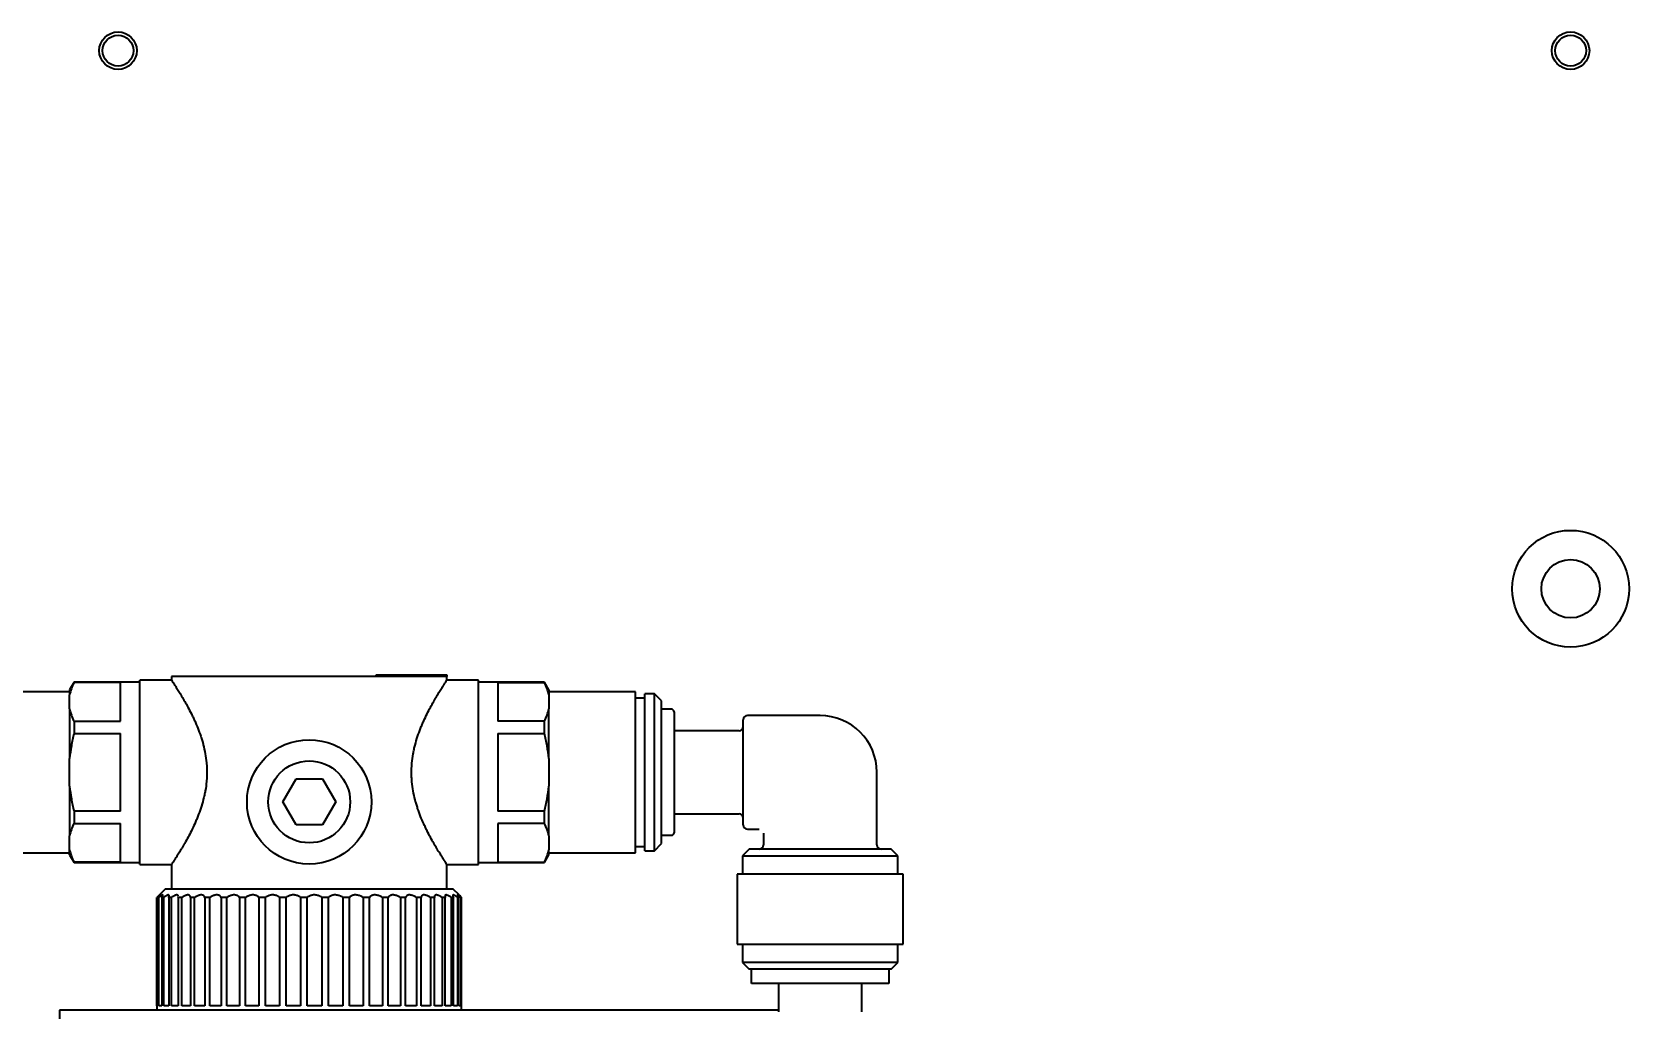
# Model space of a CAD drawing. Extents: x 5809 to 10669, y -850 to 3566.
# Drawn here: x 8538.8 to 8730.1, y 2450.8 to 2568.1 of the extents above; entities that cross this region are included whole.
import ezdxf

# ---------------------------------------------------------------- set-up
doc = ezdxf.new("R2010")
doc.units = 0
doc.header["$LTSCALE"] = 5
doc.layers.add('1', color=7, linetype='CONTINUOUS', true_color=0xffffff)

msp = doc.modelspace()

# ---------------------------------------------------------------- linework, layer by layer
at = {"layer": '1', "color": 7, "linetype": 'Continuous', "lineweight": 35}
for p, q in [((8579.98, 2491.03), (8583.44, 2491.03)), ((8579.98, 2490.83), (8579.98, 2491.03)), ((8583.44, 2491.03), (8588.44, 2491.03)), ((8583.44, 2490.83), (8583.44, 2491.03)), ((8588.44, 2491.03), (8588.44, 2490.83)), ((8543.8, 2490.13), (8543.27, 2489.22)), ((8543.27, 2489.22), (8543.27, 2488.6)), ((8543.8, 2490.13), (8543.8, 2490.09)), ((8551.67, 2490.13), (8543.8, 2490.13)), ((8549.37, 2490.09), (8543.8, 2490.09)), ((8549.37, 2485.45), (8549.37, 2490.09)), ((8551.67, 2468.28), (8551.67, 2490.38)), ((8555.47, 2490.38), (8551.67, 2490.38)), ((8588.44, 2490.83), (8555.47, 2490.83)), ((8555.47, 2490.83), (8555.47, 2490.38)), ((8588.44, 2490.83), (8588.47, 2490.83)), ((8588.47, 2490.38), (8588.47, 2490.83)), ((8592.27, 2490.38), (8588.47, 2490.38)), ((8592.27, 2479.33), (8592.27, 2490.38)), ((8600.15, 2490.13), (8592.27, 2490.13)), ((8594.57, 2490.09), (8600.15, 2490.09)), ((8594.57, 2490.09), (8594.57, 2485.45)), ((8600.15, 2490.09), (8600.15, 2490.13)), ((8600.67, 2489.22), (8600.15, 2490.13)), ((8600.67, 2489.22), (8600.67, 2488.6)), ((8543.27, 2488.98), (8532.87, 2488.98)), ((8543.27, 2486.94), (8543.27, 2488.6)), ((8611.07, 2488.98), (8600.67, 2488.98)), ((8600.67, 2488.6), (8600.67, 2486.94)), ((8611.07, 2469.68), (8611.07, 2488.98)), ((8612.17, 2488.23), (8611.07, 2488.23)), ((8612.17, 2469.93), (8612.17, 2488.73)), ((8613.32, 2488.73), (8612.17, 2488.73)), ((8613.32, 2469.93), (8613.32, 2488.73)), ((8614.17, 2487.88), (8613.32, 2488.73)), ((8614.17, 2470.78), (8614.17, 2487.88)), ((8543.27, 2486.94), (8543.27, 2480.99)), ((8543.8, 2485.45), (8549.37, 2485.45)), ((8543.8, 2485.45), (8543.8, 2483.97)), ((8600.15, 2485.45), (8594.57, 2485.45)), ((8600.15, 2483.97), (8600.15, 2485.45)), ((8600.67, 2480.99), (8600.67, 2486.94)), ((8615.37, 2486.88), (8614.17, 2486.88)), ((8615.67, 2486.58), (8615.67, 2472.08)), ((8623.97, 2473.03), (8623.97, 2485.63)), ((8633.17, 2486.13), (8624.47, 2486.13)), ((8543.8, 2483.97), (8549.37, 2483.97)), ((8549.37, 2474.68), (8549.37, 2483.97)), ((8594.57, 2483.97), (8594.57, 2474.68)), ((8594.57, 2483.97), (8600.15, 2483.97)), ((8623.47, 2484.3), (8615.67, 2484.3)), ((8543.27, 2477.66), (8543.27, 2480.99)), ((8600.67, 2480.99), (8600.67, 2477.66)), ((8543.27, 2477.66), (8543.27, 2471.72)), ((8568.8, 2475.78), (8570.39, 2478.53)), ((8570.39, 2478.53), (8573.56, 2478.53)), ((8573.56, 2478.53), (8575.15, 2475.78)), ((8592.27, 2468.28), (8592.27, 2479.33)), ((8600.67, 2471.72), (8600.67, 2477.66)), ((8639.97, 2470.63), (8639.97, 2479.33)), ((8570.39, 2473.03), (8568.8, 2475.78)), ((8575.15, 2475.78), (8573.56, 2473.03)), ((8549.37, 2474.68), (8543.8, 2474.68)), ((8543.8, 2474.68), (8543.8, 2473.21)), ((8600.15, 2474.68), (8594.57, 2474.68)), ((8600.15, 2473.21), (8600.15, 2474.68)), ((8615.67, 2474.35), (8623.47, 2474.35)), ((8543.8, 2473.21), (8549.37, 2473.21)), ((8549.37, 2468.56), (8549.37, 2473.21)), ((8573.56, 2473.03), (8570.39, 2473.03)), ((8594.57, 2473.21), (8594.57, 2468.56)), ((8600.15, 2473.21), (8594.57, 2473.21)), ((8624.47, 2472.53), (8625.87, 2472.53)), ((8626.37, 2472.03), (8626.37, 2470.63)), ((8543.27, 2470.05), (8543.27, 2471.72)), ((8543.27, 2469.44), (8543.27, 2470.05)), ((8600.67, 2471.72), (8600.67, 2470.05)), ((8600.67, 2469.44), (8600.67, 2470.05)), ((8611.07, 2470.43), (8612.17, 2470.43)), ((8612.17, 2469.93), (8613.32, 2469.93)), ((8613.32, 2469.93), (8614.17, 2470.78)), ((8614.17, 2471.78), (8615.37, 2471.78)), ((8624.67, 2470.13), (8623.87, 2469.33)), ((8641.67, 2470.13), (8624.67, 2470.13)), ((8642.47, 2469.33), (8641.67, 2470.13)), ((8532.87, 2469.68), (8543.27, 2469.68)), ((8543.27, 2469.44), (8543.8, 2468.53)), ((8549.37, 2468.56), (8543.8, 2468.56)), ((8543.8, 2468.53), (8543.8, 2468.56)), ((8543.8, 2468.53), (8551.67, 2468.53)), ((8551.67, 2468.28), (8555.47, 2468.28)), ((8555.47, 2468.28), (8555.47, 2465.33)), ((8588.47, 2468.28), (8592.27, 2468.28)), ((8588.47, 2465.33), (8588.47, 2468.28)), ((8592.27, 2468.53), (8600.15, 2468.53)), ((8594.57, 2468.56), (8600.15, 2468.56)), ((8600.15, 2468.53), (8600.67, 2469.44)), ((8600.15, 2468.56), (8600.15, 2468.53)), ((8600.67, 2469.68), (8611.07, 2469.68)), ((8623.87, 2469.33), (8642.47, 2469.33)), ((8623.87, 2469.33), (8623.87, 2467.13)), ((8642.47, 2467.13), (8642.47, 2469.33)), ((8643.12, 2467.13), (8623.22, 2467.13)), ((8623.22, 2467.13), (8623.22, 2458.73)), ((8643.12, 2458.73), (8643.12, 2467.13)), ((8554.72, 2465.33), (8553.72, 2464.33)), ((8553.72, 2464.33), (8553.73, 2464.33)), ((8553.72, 2464.33), (8553.72, 2450.83)), ((8553.73, 2451.33), (8553.73, 2464.33)), ((8553.96, 2464.33), (8553.85, 2464.33)), ((8553.85, 2464.33), (8553.85, 2451.33)), ((8553.96, 2451.33), (8553.96, 2464.33)), ((8554.54, 2464.33), (8554.32, 2464.33)), ((8554.32, 2464.33), (8554.32, 2451.33)), ((8554.54, 2451.33), (8554.54, 2464.33)), ((8589.22, 2465.33), (8554.72, 2465.33)), ((8555.47, 2464.33), (8555.14, 2464.33)), ((8555.14, 2464.33), (8555.14, 2451.33)), ((8555.47, 2451.33), (8555.47, 2464.33)), ((8556.29, 2464.33), (8556.3, 2464.43)), ((8556.71, 2464.33), (8556.29, 2464.33)), ((8556.29, 2464.33), (8556.29, 2451.33)), ((8556.71, 2451.33), (8556.71, 2464.33)), ((8558.25, 2464.33), (8557.74, 2464.33)), ((8557.74, 2464.33), (8557.74, 2451.33)), ((8558.25, 2451.33), (8558.25, 2464.33)), ((8560.06, 2464.33), (8559.47, 2464.33)), ((8559.47, 2464.33), (8559.47, 2451.33)), ((8560.06, 2451.33), (8560.06, 2464.33)), ((8562.1, 2464.33), (8561.44, 2464.33)), ((8561.44, 2464.33), (8561.44, 2451.33)), ((8562.1, 2451.33), (8562.1, 2464.33)), ((8564.34, 2464.33), (8563.61, 2464.33)), ((8563.61, 2464.33), (8563.61, 2451.33)), ((8564.34, 2451.33), (8564.34, 2464.33)), ((8566.72, 2464.33), (8565.95, 2464.33)), ((8565.95, 2464.33), (8565.95, 2451.33)), ((8566.72, 2451.33), (8566.72, 2464.33)), ((8569.2, 2464.33), (8568.41, 2464.33)), ((8568.41, 2464.33), (8568.41, 2451.33)), ((8569.2, 2451.33), (8569.2, 2464.33)), ((8570.93, 2464.33), (8570.93, 2451.33)), ((8571.74, 2464.33), (8570.93, 2464.33)), ((8571.74, 2451.33), (8571.74, 2464.33)), ((8573.48, 2464.33), (8573.48, 2451.33)), ((8574.28, 2464.33), (8573.48, 2464.33)), ((8574.28, 2451.33), (8574.28, 2464.33)), ((8576.78, 2464.33), (8576, 2464.33)), ((8576, 2464.33), (8576, 2451.33)), ((8576.78, 2451.33), (8576.78, 2464.33)), ((8579.18, 2464.33), (8578.43, 2464.33)), ((8578.43, 2464.33), (8578.43, 2451.33)), ((8579.18, 2451.33), (8579.18, 2464.33)), ((8581.44, 2464.33), (8580.75, 2464.33)), ((8580.75, 2464.33), (8580.75, 2451.33)), ((8581.44, 2451.33), (8581.44, 2464.33)), ((8583.52, 2464.33), (8582.89, 2464.33)), ((8582.89, 2464.33), (8582.89, 2451.33)), ((8583.52, 2451.33), (8583.52, 2464.33)), ((8585.38, 2464.33), (8584.82, 2464.33)), ((8584.82, 2464.33), (8584.82, 2451.33)), ((8585.38, 2451.33), (8585.38, 2464.33)), ((8586.97, 2464.33), (8586.5, 2464.33)), ((8586.5, 2464.33), (8586.5, 2451.33)), ((8586.97, 2451.33), (8586.97, 2464.33)), ((8588.27, 2464.33), (8587.89, 2464.33)), ((8587.89, 2464.33), (8587.89, 2451.33)), ((8588.27, 2451.33), (8588.27, 2464.33)), ((8589.26, 2464.33), (8588.98, 2464.33)), ((8588.98, 2464.33), (8588.98, 2451.33)), ((8589.92, 2464.63), (8589.22, 2465.33)), ((8589.26, 2451.33), (8589.26, 2464.33)), ((8589.9, 2464.33), (8589.74, 2464.33)), ((8589.74, 2464.33), (8589.74, 2451.33)), ((8589.9, 2451.33), (8589.9, 2464.33)), ((8590.2, 2464.33), (8590.15, 2464.33)), ((8590.15, 2464.33), (8590.15, 2451.33)), ((8590.2, 2451.33), (8590.2, 2464.33)), ((8623.22, 2458.73), (8643.12, 2458.73)), ((8623.87, 2458.73), (8623.87, 2456.53)), ((8642.47, 2456.53), (8642.47, 2458.73)), ((8633.17, 2456.53), (8623.87, 2456.53)), ((8623.87, 2456.53), (8624.67, 2455.73)), ((8642.47, 2456.53), (8633.17, 2456.53)), ((8641.67, 2455.73), (8642.47, 2456.53)), ((8641.67, 2455.73), (8624.67, 2455.73)), ((8624.95, 2454.03), (8624.95, 2455.73)), ((8641.4, 2455.73), (8641.4, 2454.03)), ((8628.17, 2454.03), (8628.17, 2450.6)), ((8638.17, 2450.6), (8638.17, 2454.03)), ((8628.17, 2450.83), (8542.07, 2450.83)), ((8542.07, 2450.83), (8542.07, 2433.33)), ((8553.85, 2451.33), (8553.73, 2451.33)), ((8554.32, 2451.33), (8553.96, 2451.33)), ((8555.14, 2451.33), (8554.54, 2451.33)), ((8556.29, 2451.33), (8555.47, 2451.33)), ((8557.74, 2451.33), (8556.71, 2451.33)), ((8559.47, 2451.33), (8558.25, 2451.33)), ((8561.44, 2451.33), (8560.06, 2451.33)), ((8563.61, 2451.33), (8562.1, 2451.33)), ((8565.95, 2451.33), (8564.34, 2451.33)), ((8568.41, 2451.33), (8566.72, 2451.33)), ((8570.93, 2451.33), (8569.2, 2451.33)), ((8573.48, 2451.33), (8571.74, 2451.33)), ((8576, 2451.33), (8574.28, 2451.33)), ((8578.43, 2451.33), (8576.78, 2451.33)), ((8580.75, 2451.33), (8579.18, 2451.33)), ((8582.89, 2451.33), (8581.44, 2451.33)), ((8584.82, 2451.33), (8583.52, 2451.33)), ((8586.5, 2451.33), (8585.38, 2451.33)), ((8587.89, 2451.33), (8586.97, 2451.33)), ((8588.98, 2451.33), (8588.27, 2451.33)), ((8589.74, 2451.33), (8589.26, 2451.33)), ((8590.15, 2451.33), (8589.9, 2451.33)), ((8590.22, 2451.33), (8590.2, 2451.33)), ((8590.22, 2450.83), (8590.22, 2451.33))]:
    msp.add_line(p, q, dxfattribs=at)
for centre, radius in [((8549.07, 2565.83), 2.25), ((8549.07, 2565.83), 1.85), ((8723.07, 2565.83), 2.25), ((8723.07, 2565.83), 1.85), ((8723.07, 2501.33), 7), ((8723.07, 2501.33), 3.5), ((8571.97, 2475.78), 7.45), ((8571.97, 2475.78), 4.91)]:
    msp.add_circle(centre, radius, dxfattribs=at)
for centre, radius, start, end in [((8615.37, 2486.58), 0.3, 0, 90), ((8624.47, 2485.63), 0.5, 90, 180), ((8633.17, 2479.33), 6.8, 0, 90), ((8623.47, 2484.8), 0.5, 270, 0), ((8623.47, 2473.85), 0.5, 0, 90), ((8615.37, 2472.08), 0.3, 270, 0), ((8624.47, 2473.03), 0.5, 180, 270), ((8625.87, 2470.63), 0.5, 270, 0), ((8640.47, 2470.63), 0.5, 180, 270)]:
    msp.add_arc(centre, radius, start, end, dxfattribs=at)
for points, knots in [([(8543.8, 2490.09), (8543.68, 2489.85), (8543.57, 2489.6), (8543.39, 2489.1), (8543.32, 2488.85), (8543.27, 2488.6)], [0, 0, 0, 0, 0.5, 0.5, 1, 1, 1, 1]), ([(8555.47, 2490.38), (8555.47, 2490.38), (8555.49, 2490.36), (8555.54, 2490.28), (8555.57, 2490.23), (8555.65, 2490.11), (8555.67, 2490.07), (8555.72, 2490), (8555.74, 2489.97), (8555.77, 2489.93), (8555.79, 2489.9), (8555.8, 2489.89), (8555.88, 2489.76), (8555.96, 2489.64), (8556.14, 2489.35), (8556.24, 2489.2), (8556.4, 2488.94), (8556.45, 2488.85), (8556.54, 2488.71), (8556.58, 2488.64), (8556.63, 2488.56), (8556.66, 2488.52), (8556.67, 2488.49), (8556.81, 2488.26), (8556.93, 2488.05), (8557.19, 2487.6), (8557.32, 2487.37), (8557.58, 2486.87), (8557.72, 2486.61), (8557.89, 2486.27), (8557.92, 2486.2), (8557.99, 2486.07), (8558.09, 2485.86), (8558.19, 2485.64), (8558.38, 2485.21), (8558.51, 2484.91), (8558.75, 2484.29), (8558.87, 2483.97), (8559.04, 2483.48), (8559.09, 2483.31), (8559.16, 2483.06), (8559.19, 2482.97), (8559.22, 2482.84), (8559.24, 2482.8), (8559.26, 2482.71), (8559.27, 2482.67), (8559.37, 2482.28), (8559.45, 2481.92), (8559.58, 2481.2), (8559.63, 2480.84), (8559.68, 2480.37), (8559.68, 2480.28), (8559.7, 2480.09), (8559.7, 2480), (8559.71, 2479.71), (8559.72, 2479.53), (8559.72, 2479.15), (8559.72, 2478.96), (8559.7, 2478.58), (8559.69, 2478.4), (8559.64, 2477.84), (8559.59, 2477.48), (8559.49, 2476.94), (8559.45, 2476.76), (8559.4, 2476.49), (8559.38, 2476.41), (8559.33, 2476.23), (8559.31, 2476.14), (8559.2, 2475.7), (8559.1, 2475.36), (8558.88, 2474.71), (8558.76, 2474.39), (8558.58, 2473.92), (8558.52, 2473.76), (8558.42, 2473.54), (8558.39, 2473.46), (8558.32, 2473.31), (8558.29, 2473.24), (8558.13, 2472.87), (8557.99, 2472.59), (8557.73, 2472.05), (8557.59, 2471.79), (8557.33, 2471.3), (8557.19, 2471.06), (8557.05, 2470.81), (8557.03, 2470.78), (8557, 2470.72), (8556.95, 2470.64), (8556.84, 2470.45), (8556.75, 2470.29), (8556.57, 2470), (8556.46, 2469.81), (8556.25, 2469.47), (8556.15, 2469.31), (8556.01, 2469.1), (8555.97, 2469.03), (8555.91, 2468.94), (8555.89, 2468.9), (8555.86, 2468.86), (8555.85, 2468.84), (8555.83, 2468.82), (8555.75, 2468.69), (8555.68, 2468.58), (8555.58, 2468.43), (8555.54, 2468.38), (8555.49, 2468.3), (8555.47, 2468.28), (8555.47, 2468.28), (8555.47, 2468.28), (8555.47, 2468.28)], [0, 0, 0, 0, 0.031229, 0.031229, 0.062459, 0.062459, 0.078074, 0.078074, 0.085881, 0.089785, 0.089785, 0.093688, 0.093688, 0.124918, 0.124918, 0.156147, 0.156147, 0.171762, 0.171762, 0.179569, 0.183473, 0.183473, 0.187377, 0.187377, 0.218606, 0.218606, 0.249836, 0.249836, 0.281065, 0.281065, 0.288872, 0.288872, 0.29668, 0.312294, 0.312294, 0.343524, 0.343524, 0.374753, 0.374753, 0.390368, 0.390368, 0.398175, 0.398175, 0.402079, 0.402079, 0.405983, 0.405983, 0.437212, 0.437212, 0.468442, 0.468442, 0.476249, 0.476249, 0.484056, 0.484056, 0.499671, 0.499671, 0.515286, 0.515286, 0.5309, 0.5309, 0.56213, 0.56213, 0.577745, 0.577745, 0.585552, 0.585552, 0.593359, 0.593359, 0.624589, 0.624589, 0.655818, 0.655818, 0.671433, 0.671433, 0.67924, 0.67924, 0.687048, 0.687048, 0.718277, 0.718277, 0.749507, 0.749507, 0.780736, 0.780736, 0.78464, 0.78464, 0.788543, 0.796351, 0.811965, 0.811965, 0.843195, 0.843195, 0.874424, 0.874424, 0.890039, 0.890039, 0.897846, 0.897846, 0.90175, 0.90175, 0.905654, 0.936883, 0.936883, 0.968113, 0.968113, 0.999342, 0.999342, 1, 1, 1, 1]), ([(8588.47, 2468.28), (8588.47, 2468.28), (8588.46, 2468.3), (8588.41, 2468.37), (8588.37, 2468.43), (8588.3, 2468.54), (8588.27, 2468.58), (8588.23, 2468.65), (8588.2, 2468.69), (8588.18, 2468.73), (8588.16, 2468.75), (8588.15, 2468.77), (8588.07, 2468.89), (8587.99, 2469.02), (8587.81, 2469.3), (8587.71, 2469.46), (8587.55, 2469.71), (8587.49, 2469.8), (8587.41, 2469.94), (8587.36, 2470.02), (8587.32, 2470.09), (8587.29, 2470.14), (8587.27, 2470.16), (8587.14, 2470.39), (8587.01, 2470.6), (8586.76, 2471.05), (8586.63, 2471.29), (8586.36, 2471.78), (8586.23, 2472.04), (8586.06, 2472.38), (8586.02, 2472.45), (8585.96, 2472.59), (8585.86, 2472.8), (8585.76, 2473.01), (8585.56, 2473.45), (8585.43, 2473.74), (8585.19, 2474.36), (8585.07, 2474.68), (8584.91, 2475.17), (8584.86, 2475.34), (8584.78, 2475.59), (8584.76, 2475.68), (8584.72, 2475.81), (8584.71, 2475.85), (8584.69, 2475.94), (8584.67, 2475.98), (8584.57, 2476.38), (8584.49, 2476.73), (8584.36, 2477.45), (8584.31, 2477.82), (8584.27, 2478.28), (8584.26, 2478.37), (8584.25, 2478.56), (8584.24, 2478.66), (8584.23, 2478.94), (8584.23, 2479.13), (8584.23, 2479.51), (8584.23, 2479.69), (8584.25, 2480.07), (8584.26, 2480.25), (8584.31, 2480.81), (8584.36, 2481.17), (8584.46, 2481.71), (8584.49, 2481.89), (8584.55, 2482.16), (8584.57, 2482.25), (8584.61, 2482.42), (8584.63, 2482.51), (8584.75, 2482.95), (8584.85, 2483.29), (8585.07, 2483.95), (8585.18, 2484.27), (8585.37, 2484.73), (8585.43, 2484.89), (8585.52, 2485.12), (8585.56, 2485.19), (8585.62, 2485.34), (8585.65, 2485.41), (8585.82, 2485.78), (8585.95, 2486.06), (8586.22, 2486.6), (8586.35, 2486.86), (8586.62, 2487.35), (8586.75, 2487.59), (8586.9, 2487.85), (8586.91, 2487.88), (8586.95, 2487.93), (8586.99, 2488.01), (8587.1, 2488.2), (8587.2, 2488.36), (8587.37, 2488.66), (8587.49, 2488.84), (8587.7, 2489.18), (8587.8, 2489.34), (8587.93, 2489.55), (8587.98, 2489.62), (8588.04, 2489.72), (8588.06, 2489.75), (8588.09, 2489.79), (8588.1, 2489.81), (8588.12, 2489.84), (8588.2, 2489.97), (8588.27, 2490.07), (8588.37, 2490.22), (8588.41, 2490.28), (8588.46, 2490.35), (8588.47, 2490.38), (8588.47, 2490.38), (8588.47, 2490.38), (8588.47, 2490.38)], [0, 0, 0, 0, 0.031235, 0.031235, 0.06247, 0.06247, 0.078087, 0.078087, 0.085896, 0.0898, 0.0898, 0.093705, 0.093705, 0.12494, 0.12494, 0.156175, 0.156175, 0.171792, 0.171792, 0.179601, 0.183505, 0.183505, 0.187409, 0.187409, 0.218644, 0.218644, 0.249879, 0.249879, 0.281114, 0.281114, 0.288923, 0.288923, 0.296732, 0.312349, 0.312349, 0.343584, 0.343584, 0.374819, 0.374819, 0.390436, 0.390436, 0.398245, 0.398245, 0.402149, 0.402149, 0.406054, 0.406054, 0.437289, 0.437289, 0.468524, 0.468524, 0.476332, 0.476332, 0.484141, 0.484141, 0.499758, 0.499758, 0.515376, 0.515376, 0.530993, 0.530993, 0.562228, 0.562228, 0.577846, 0.577846, 0.585654, 0.585654, 0.593463, 0.593463, 0.624698, 0.624698, 0.655933, 0.655933, 0.67155, 0.67155, 0.679359, 0.679359, 0.687168, 0.687168, 0.718403, 0.718403, 0.749638, 0.749638, 0.780873, 0.780873, 0.784777, 0.784777, 0.788681, 0.79649, 0.812108, 0.812108, 0.843342, 0.843342, 0.874577, 0.874577, 0.890195, 0.890195, 0.898003, 0.898003, 0.901908, 0.901908, 0.905812, 0.937047, 0.937047, 0.968282, 0.968282, 0.999517, 0.999517, 1, 1, 1, 1]), ([(8600.67, 2488.6), (8600.62, 2488.85), (8600.55, 2489.1), (8600.38, 2489.6), (8600.27, 2489.85), (8600.15, 2490.09)], [0, 0, 0, 0, 0.5, 0.5, 1, 1, 1, 1]), ([(8543.27, 2486.94), (8543.32, 2486.69), (8543.39, 2486.44), (8543.57, 2485.94), (8543.68, 2485.69), (8543.8, 2485.45)], [0, 0, 0, 0, 0.5, 0.5, 1, 1, 1, 1]), ([(8600.15, 2485.45), (8600.27, 2485.69), (8600.38, 2485.94), (8600.55, 2486.44), (8600.62, 2486.69), (8600.67, 2486.94)], [0, 0, 0, 0, 0.5, 0.5, 1, 1, 1, 1]), ([(8543.8, 2483.97), (8543.68, 2483.48), (8543.57, 2482.99), (8543.39, 2481.99), (8543.32, 2481.5), (8543.27, 2480.99)], [0, 0, 0, 0, 0.5, 0.5, 1, 1, 1, 1]), ([(8600.67, 2480.99), (8600.62, 2481.5), (8600.55, 2481.99), (8600.38, 2482.99), (8600.27, 2483.48), (8600.15, 2483.97)], [0, 0, 0, 0, 0.5, 0.5, 1, 1, 1, 1]), ([(8543.27, 2477.66), (8543.32, 2477.16), (8543.39, 2476.66), (8543.57, 2475.67), (8543.68, 2475.17), (8543.8, 2474.68)], [0, 0, 0, 0, 0.5, 0.5, 1, 1, 1, 1]), ([(8600.15, 2474.68), (8600.27, 2475.17), (8600.38, 2475.67), (8600.55, 2476.66), (8600.62, 2477.16), (8600.67, 2477.66)], [0, 0, 0, 0, 0.5, 0.5, 1, 1, 1, 1]), ([(8543.8, 2473.21), (8543.68, 2472.96), (8543.57, 2472.71), (8543.39, 2472.22), (8543.32, 2471.97), (8543.27, 2471.72)], [0, 0, 0, 0, 0.5, 0.5, 1, 1, 1, 1]), ([(8600.67, 2471.72), (8600.62, 2471.97), (8600.55, 2472.22), (8600.38, 2472.71), (8600.27, 2472.96), (8600.15, 2473.21)], [0, 0, 0, 0, 0.5, 0.5, 1, 1, 1, 1]), ([(8543.27, 2470.05), (8543.32, 2469.8), (8543.39, 2469.55), (8543.57, 2469.05), (8543.68, 2468.81), (8543.8, 2468.56)], [0, 0, 0, 0, 0.5, 0.5, 1, 1, 1, 1]), ([(8600.15, 2468.56), (8600.27, 2468.81), (8600.38, 2469.05), (8600.55, 2469.55), (8600.62, 2469.8), (8600.67, 2470.05)], [0, 0, 0, 0, 0.5, 0.5, 1, 1, 1, 1]), ([(8553.85, 2464.33), (8553.89, 2464.37), (8553.92, 2464.41), (8553.96, 2464.46), (8553.98, 2464.48), (8553.99, 2464.51), (8554, 2464.51), (8554.01, 2464.53), (8554.02, 2464.54), (8554.04, 2464.57), (8554.06, 2464.59), (8554.07, 2464.61), (8554.07, 2464.62), (8554.07, 2464.62), (8554.07, 2464.62), (8554.07, 2464.63), (8554.07, 2464.63), (8554.06, 2464.63), (8554.05, 2464.62), (8554.03, 2464.6), (8554.02, 2464.6), (8554.01, 2464.59), (8553.99, 2464.57), (8553.97, 2464.56), (8553.94, 2464.53), (8553.92, 2464.51), (8553.89, 2464.48), (8553.87, 2464.47), (8553.81, 2464.41), (8553.77, 2464.37), (8553.73, 2464.33)], [0, 0, 0, 0, 0.125, 0.125, 0.1875, 0.1875, 0.21875, 0.21875, 0.25, 0.25, 0.375, 0.375, 0.4375, 0.4375, 0.46875, 0.46875, 0.5, 0.5, 0.625, 0.625, 0.65625, 0.65625, 0.6875, 0.75, 0.75, 0.8125, 0.8125, 0.875, 0.875, 1, 1, 1, 1]), ([(8554.32, 2464.33), (8554.35, 2464.37), (8554.38, 2464.41), (8554.4, 2464.46), (8554.41, 2464.48), (8554.42, 2464.51), (8554.43, 2464.51), (8554.43, 2464.53), (8554.44, 2464.54), (8554.45, 2464.57), (8554.45, 2464.59), (8554.44, 2464.61), (8554.44, 2464.62), (8554.43, 2464.62), (8554.43, 2464.62), (8554.42, 2464.63), (8554.42, 2464.63), (8554.4, 2464.63), (8554.37, 2464.62), (8554.34, 2464.6), (8554.33, 2464.6), (8554.31, 2464.59), (8554.29, 2464.57), (8554.26, 2464.56), (8554.22, 2464.53), (8554.2, 2464.51), (8554.16, 2464.48), (8554.13, 2464.47), (8554.06, 2464.41), (8554.01, 2464.37), (8553.96, 2464.33)], [0, 0, 0, 0, 0.125, 0.125, 0.1875, 0.1875, 0.21875, 0.21875, 0.25, 0.25, 0.375, 0.375, 0.4375, 0.4375, 0.46875, 0.46875, 0.5, 0.5, 0.625, 0.625, 0.65625, 0.65625, 0.6875, 0.75, 0.75, 0.8125, 0.8125, 0.875, 0.875, 1, 1, 1, 1]), ([(8555.14, 2464.33), (8555.16, 2464.37), (8555.17, 2464.41), (8555.19, 2464.46), (8555.19, 2464.48), (8555.19, 2464.51), (8555.2, 2464.51), (8555.2, 2464.53), (8555.2, 2464.54), (8555.19, 2464.57), (8555.19, 2464.59), (8555.16, 2464.61), (8555.15, 2464.62), (8555.14, 2464.62), (8555.13, 2464.62), (8555.12, 2464.63), (8555.11, 2464.63), (8555.08, 2464.63), (8555.04, 2464.62), (8554.99, 2464.6), (8554.98, 2464.6), (8554.96, 2464.59), (8554.93, 2464.57), (8554.89, 2464.56), (8554.85, 2464.53), (8554.82, 2464.51), (8554.77, 2464.48), (8554.74, 2464.47), (8554.66, 2464.41), (8554.6, 2464.37), (8554.54, 2464.33)], [0, 0, 0, 0, 0.125, 0.125, 0.1875, 0.1875, 0.21875, 0.21875, 0.25, 0.25, 0.375, 0.375, 0.4375, 0.4375, 0.46875, 0.46875, 0.5, 0.5, 0.625, 0.625, 0.65625, 0.65625, 0.6875, 0.75, 0.75, 0.8125, 0.8125, 0.875, 0.875, 1, 1, 1, 1]), ([(8556.29, 2464.52), (8556.28, 2464.53), (8556.28, 2464.54), (8556.27, 2464.57), (8556.25, 2464.59), (8556.21, 2464.61), (8556.19, 2464.62), (8556.17, 2464.62), (8556.16, 2464.62), (8556.14, 2464.63), (8556.13, 2464.63), (8556.09, 2464.63), (8556.04, 2464.62), (8555.98, 2464.6), (8555.97, 2464.6), (8555.94, 2464.59), (8555.9, 2464.57), (8555.86, 2464.56), (8555.8, 2464.53), (8555.77, 2464.51), (8555.72, 2464.48), (8555.69, 2464.47), (8555.59, 2464.41), (8555.53, 2464.37), (8555.47, 2464.33)], [0, 0, 0, 0, 0.038002, 0.038002, 0.198335, 0.198335, 0.278501, 0.278501, 0.318585, 0.318585, 0.358668, 0.358668, 0.519001, 0.519001, 0.559084, 0.559084, 0.599167, 0.679334, 0.679334, 0.7595, 0.7595, 0.839667, 0.839667, 1, 1, 1, 1]), ([(8557.74, 2464.33), (8557.74, 2464.37), (8557.73, 2464.41), (8557.71, 2464.46), (8557.71, 2464.48), (8557.69, 2464.51), (8557.69, 2464.51), (8557.68, 2464.53), (8557.67, 2464.54), (8557.64, 2464.57), (8557.62, 2464.59), (8557.56, 2464.61), (8557.54, 2464.62), (8557.51, 2464.62), (8557.5, 2464.62), (8557.48, 2464.63), (8557.46, 2464.63), (8557.4, 2464.63), (8557.35, 2464.62), (8557.28, 2464.6), (8557.26, 2464.6), (8557.23, 2464.59), (8557.19, 2464.57), (8557.14, 2464.56), (8557.08, 2464.53), (8557.04, 2464.51), (8556.98, 2464.48), (8556.95, 2464.47), (8556.85, 2464.41), (8556.78, 2464.37), (8556.71, 2464.33)], [0, 0, 0, 0, 0.125, 0.125, 0.1875, 0.1875, 0.21875, 0.21875, 0.25, 0.25, 0.375, 0.375, 0.4375, 0.4375, 0.46875, 0.46875, 0.5, 0.5, 0.625, 0.625, 0.65625, 0.65625, 0.6875, 0.75, 0.75, 0.8125, 0.8125, 0.875, 0.875, 1, 1, 1, 1]), ([(8559.47, 2464.33), (8559.45, 2464.37), (8559.44, 2464.41), (8559.41, 2464.46), (8559.4, 2464.48), (8559.38, 2464.51), (8559.37, 2464.51), (8559.35, 2464.53), (8559.34, 2464.54), (8559.3, 2464.57), (8559.26, 2464.59), (8559.19, 2464.61), (8559.17, 2464.62), (8559.13, 2464.62), (8559.12, 2464.62), (8559.09, 2464.63), (8559.08, 2464.63), (8559, 2464.63), (8558.94, 2464.62), (8558.86, 2464.6), (8558.84, 2464.6), (8558.81, 2464.59), (8558.76, 2464.57), (8558.71, 2464.56), (8558.64, 2464.53), (8558.6, 2464.51), (8558.53, 2464.48), (8558.5, 2464.47), (8558.39, 2464.41), (8558.32, 2464.37), (8558.25, 2464.33)], [0, 0, 0, 0, 0.125, 0.125, 0.1875, 0.1875, 0.21875, 0.21875, 0.25, 0.25, 0.375, 0.375, 0.4375, 0.4375, 0.46875, 0.46875, 0.5, 0.5, 0.625, 0.625, 0.65625, 0.65625, 0.6875, 0.75, 0.75, 0.8125, 0.8125, 0.875, 0.875, 1, 1, 1, 1]), ([(8561.44, 2464.33), (8561.42, 2464.37), (8561.39, 2464.41), (8561.35, 2464.46), (8561.33, 2464.48), (8561.3, 2464.51), (8561.29, 2464.51), (8561.27, 2464.53), (8561.26, 2464.54), (8561.21, 2464.57), (8561.16, 2464.59), (8561.08, 2464.61), (8561.05, 2464.62), (8561, 2464.62), (8560.99, 2464.62), (8560.95, 2464.63), (8560.94, 2464.63), (8560.86, 2464.63), (8560.79, 2464.62), (8560.7, 2464.6), (8560.68, 2464.6), (8560.65, 2464.59), (8560.59, 2464.57), (8560.54, 2464.56), (8560.46, 2464.53), (8560.43, 2464.51), (8560.35, 2464.48), (8560.31, 2464.47), (8560.21, 2464.41), (8560.13, 2464.37), (8560.06, 2464.33)], [0, 0, 0, 0, 0.125, 0.125, 0.1875, 0.1875, 0.21875, 0.21875, 0.25, 0.25, 0.375, 0.375, 0.4375, 0.4375, 0.46875, 0.46875, 0.5, 0.5, 0.625, 0.625, 0.65625, 0.65625, 0.6875, 0.75, 0.75, 0.8125, 0.8125, 0.875, 0.875, 1, 1, 1, 1]), ([(8563.61, 2464.33), (8563.58, 2464.37), (8563.55, 2464.41), (8563.49, 2464.46), (8563.47, 2464.48), (8563.43, 2464.51), (8563.42, 2464.51), (8563.4, 2464.53), (8563.38, 2464.54), (8563.32, 2464.57), (8563.26, 2464.59), (8563.17, 2464.61), (8563.14, 2464.62), (8563.09, 2464.62), (8563.07, 2464.62), (8563.03, 2464.63), (8563.02, 2464.63), (8562.93, 2464.63), (8562.85, 2464.62), (8562.76, 2464.6), (8562.74, 2464.6), (8562.7, 2464.59), (8562.64, 2464.57), (8562.59, 2464.56), (8562.51, 2464.53), (8562.47, 2464.51), (8562.39, 2464.48), (8562.36, 2464.47), (8562.25, 2464.41), (8562.17, 2464.37), (8562.1, 2464.33)], [0, 0, 0, 0, 0.125, 0.125, 0.1875, 0.1875, 0.21875, 0.21875, 0.25, 0.25, 0.375, 0.375, 0.4375, 0.4375, 0.46875, 0.46875, 0.5, 0.5, 0.625, 0.625, 0.65625, 0.65625, 0.6875, 0.75, 0.75, 0.8125, 0.8125, 0.875, 0.875, 1, 1, 1, 1]), ([(8565.95, 2464.33), (8565.91, 2464.37), (8565.87, 2464.41), (8565.8, 2464.46), (8565.77, 2464.48), (8565.73, 2464.51), (8565.72, 2464.51), (8565.69, 2464.53), (8565.68, 2464.54), (8565.6, 2464.57), (8565.54, 2464.59), (8565.44, 2464.61), (8565.4, 2464.62), (8565.34, 2464.62), (8565.33, 2464.62), (8565.29, 2464.63), (8565.27, 2464.63), (8565.17, 2464.63), (8565.1, 2464.62), (8565, 2464.6), (8564.98, 2464.6), (8564.94, 2464.59), (8564.88, 2464.57), (8564.82, 2464.56), (8564.74, 2464.53), (8564.7, 2464.51), (8564.62, 2464.48), (8564.59, 2464.47), (8564.48, 2464.41), (8564.4, 2464.37), (8564.34, 2464.33)], [0, 0, 0, 0, 0.125, 0.125, 0.1875, 0.1875, 0.21875, 0.21875, 0.25, 0.25, 0.375, 0.375, 0.4375, 0.4375, 0.46875, 0.46875, 0.5, 0.5, 0.625, 0.625, 0.65625, 0.65625, 0.6875, 0.75, 0.75, 0.8125, 0.8125, 0.875, 0.875, 1, 1, 1, 1]), ([(8568.41, 2464.33), (8568.36, 2464.37), (8568.31, 2464.41), (8568.23, 2464.46), (8568.2, 2464.48), (8568.15, 2464.51), (8568.14, 2464.51), (8568.11, 2464.53), (8568.09, 2464.54), (8568.01, 2464.57), (8567.94, 2464.59), (8567.83, 2464.61), (8567.79, 2464.62), (8567.73, 2464.62), (8567.71, 2464.62), (8567.67, 2464.63), (8567.65, 2464.63), (8567.55, 2464.63), (8567.47, 2464.62), (8567.37, 2464.6), (8567.35, 2464.6), (8567.31, 2464.59), (8567.25, 2464.57), (8567.19, 2464.56), (8567.11, 2464.53), (8567.07, 2464.51), (8567, 2464.48), (8566.96, 2464.47), (8566.85, 2464.41), (8566.78, 2464.37), (8566.72, 2464.33)], [0, 0, 0, 0, 0.125, 0.125, 0.1875, 0.1875, 0.21875, 0.21875, 0.25, 0.25, 0.375, 0.375, 0.4375, 0.4375, 0.46875, 0.46875, 0.5, 0.5, 0.625, 0.625, 0.65625, 0.65625, 0.6875, 0.75, 0.75, 0.8125, 0.8125, 0.875, 0.875, 1, 1, 1, 1]), ([(8570.93, 2464.33), (8570.88, 2464.37), (8570.82, 2464.41), (8570.73, 2464.46), (8570.7, 2464.48), (8570.65, 2464.51), (8570.63, 2464.51), (8570.6, 2464.53), (8570.58, 2464.54), (8570.49, 2464.57), (8570.42, 2464.59), (8570.3, 2464.61), (8570.26, 2464.62), (8570.2, 2464.62), (8570.18, 2464.62), (8570.14, 2464.63), (8570.12, 2464.63), (8570.02, 2464.63), (8569.93, 2464.62), (8569.83, 2464.6), (8569.81, 2464.6), (8569.77, 2464.59), (8569.71, 2464.57), (8569.65, 2464.56), (8569.58, 2464.53), (8569.54, 2464.51), (8569.47, 2464.48), (8569.43, 2464.47), (8569.33, 2464.41), (8569.26, 2464.37), (8569.2, 2464.33)], [0, 0, 0, 0, 0.125, 0.125, 0.1875, 0.1875, 0.21875, 0.21875, 0.25, 0.25, 0.375, 0.375, 0.4375, 0.4375, 0.46875, 0.46875, 0.5, 0.5, 0.625, 0.625, 0.65625, 0.65625, 0.6875, 0.75, 0.75, 0.8125, 0.8125, 0.875, 0.875, 1, 1, 1, 1]), ([(8573.48, 2464.33), (8573.42, 2464.37), (8573.36, 2464.41), (8573.26, 2464.46), (8573.22, 2464.48), (8573.17, 2464.51), (8573.15, 2464.51), (8573.12, 2464.53), (8573.1, 2464.54), (8573, 2464.57), (8572.93, 2464.59), (8572.81, 2464.61), (8572.77, 2464.62), (8572.7, 2464.62), (8572.68, 2464.62), (8572.64, 2464.63), (8572.62, 2464.63), (8572.52, 2464.63), (8572.44, 2464.62), (8572.34, 2464.6), (8572.32, 2464.6), (8572.28, 2464.59), (8572.22, 2464.57), (8572.16, 2464.56), (8572.09, 2464.53), (8572.05, 2464.51), (8571.98, 2464.48), (8571.95, 2464.47), (8571.85, 2464.41), (8571.79, 2464.37), (8571.74, 2464.33)], [0, 0, 0, 0, 0.125, 0.125, 0.1875, 0.1875, 0.21875, 0.21875, 0.25, 0.25, 0.375, 0.375, 0.4375, 0.4375, 0.46875, 0.46875, 0.5, 0.5, 0.625, 0.625, 0.65625, 0.65625, 0.6875, 0.75, 0.75, 0.8125, 0.8125, 0.875, 0.875, 1, 1, 1, 1]), ([(8576, 2464.33), (8575.93, 2464.37), (8575.87, 2464.41), (8575.76, 2464.46), (8575.72, 2464.48), (8575.67, 2464.51), (8575.65, 2464.51), (8575.61, 2464.53), (8575.59, 2464.54), (8575.5, 2464.57), (8575.42, 2464.59), (8575.3, 2464.61), (8575.26, 2464.62), (8575.19, 2464.62), (8575.17, 2464.62), (8575.13, 2464.63), (8575.11, 2464.63), (8575.01, 2464.63), (8574.93, 2464.62), (8574.83, 2464.6), (8574.82, 2464.6), (8574.78, 2464.59), (8574.72, 2464.57), (8574.67, 2464.56), (8574.6, 2464.53), (8574.57, 2464.51), (8574.5, 2464.48), (8574.47, 2464.47), (8574.38, 2464.41), (8574.33, 2464.37), (8574.28, 2464.33)], [0, 0, 0, 0, 0.125, 0.125, 0.1875, 0.1875, 0.21875, 0.21875, 0.25, 0.25, 0.375, 0.375, 0.4375, 0.4375, 0.46875, 0.46875, 0.5, 0.5, 0.625, 0.625, 0.65625, 0.65625, 0.6875, 0.75, 0.75, 0.8125, 0.8125, 0.875, 0.875, 1, 1, 1, 1]), ([(8578.43, 2464.33), (8578.37, 2464.37), (8578.3, 2464.41), (8578.19, 2464.46), (8578.15, 2464.48), (8578.09, 2464.51), (8578.08, 2464.51), (8578.04, 2464.53), (8578.02, 2464.54), (8577.92, 2464.57), (8577.84, 2464.59), (8577.72, 2464.61), (8577.68, 2464.62), (8577.62, 2464.62), (8577.6, 2464.62), (8577.56, 2464.63), (8577.54, 2464.63), (8577.44, 2464.63), (8577.37, 2464.62), (8577.28, 2464.6), (8577.26, 2464.6), (8577.22, 2464.59), (8577.17, 2464.57), (8577.12, 2464.56), (8577.06, 2464.53), (8577.03, 2464.51), (8576.97, 2464.48), (8576.94, 2464.47), (8576.87, 2464.41), (8576.82, 2464.37), (8576.78, 2464.33)], [0, 0, 0, 0, 0.125, 0.125, 0.1875, 0.1875, 0.21875, 0.21875, 0.25, 0.25, 0.375, 0.375, 0.4375, 0.4375, 0.46875, 0.46875, 0.5, 0.5, 0.625, 0.625, 0.65625, 0.65625, 0.6875, 0.75, 0.75, 0.8125, 0.8125, 0.875, 0.875, 1, 1, 1, 1]), ([(8580.75, 2464.33), (8580.68, 2464.37), (8580.61, 2464.41), (8580.5, 2464.46), (8580.46, 2464.48), (8580.4, 2464.51), (8580.38, 2464.51), (8580.34, 2464.53), (8580.32, 2464.54), (8580.23, 2464.57), (8580.15, 2464.59), (8580.03, 2464.61), (8580, 2464.62), (8579.94, 2464.62), (8579.92, 2464.62), (8579.88, 2464.63), (8579.86, 2464.63), (8579.77, 2464.63), (8579.7, 2464.62), (8579.62, 2464.6), (8579.6, 2464.6), (8579.57, 2464.59), (8579.52, 2464.57), (8579.48, 2464.56), (8579.42, 2464.53), (8579.39, 2464.51), (8579.34, 2464.48), (8579.32, 2464.47), (8579.25, 2464.41), (8579.21, 2464.37), (8579.18, 2464.33)], [0, 0, 0, 0, 0.125, 0.125, 0.1875, 0.1875, 0.21875, 0.21875, 0.25, 0.25, 0.375, 0.375, 0.4375, 0.4375, 0.46875, 0.46875, 0.5, 0.5, 0.625, 0.625, 0.65625, 0.65625, 0.6875, 0.75, 0.75, 0.8125, 0.8125, 0.875, 0.875, 1, 1, 1, 1]), ([(8582.89, 2464.33), (8582.82, 2464.37), (8582.75, 2464.41), (8582.64, 2464.46), (8582.6, 2464.48), (8582.54, 2464.51), (8582.52, 2464.51), (8582.49, 2464.53), (8582.47, 2464.54), (8582.37, 2464.57), (8582.3, 2464.59), (8582.19, 2464.61), (8582.15, 2464.62), (8582.1, 2464.62), (8582.08, 2464.62), (8582.05, 2464.63), (8582.03, 2464.63), (8581.94, 2464.63), (8581.88, 2464.62), (8581.81, 2464.6), (8581.79, 2464.6), (8581.76, 2464.59), (8581.72, 2464.57), (8581.68, 2464.56), (8581.64, 2464.53), (8581.61, 2464.51), (8581.57, 2464.48), (8581.55, 2464.47), (8581.5, 2464.41), (8581.47, 2464.37), (8581.44, 2464.33)], [0, 0, 0, 0, 0.125, 0.125, 0.1875, 0.1875, 0.21875, 0.21875, 0.25, 0.25, 0.375, 0.375, 0.4375, 0.4375, 0.46875, 0.46875, 0.5, 0.5, 0.625, 0.625, 0.65625, 0.65625, 0.6875, 0.75, 0.75, 0.8125, 0.8125, 0.875, 0.875, 1, 1, 1, 1]), ([(8584.82, 2464.33), (8584.75, 2464.37), (8584.68, 2464.41), (8584.57, 2464.46), (8584.53, 2464.48), (8584.48, 2464.51), (8584.46, 2464.51), (8584.43, 2464.53), (8584.41, 2464.54), (8584.32, 2464.57), (8584.25, 2464.59), (8584.15, 2464.61), (8584.11, 2464.62), (8584.06, 2464.62), (8584.05, 2464.62), (8584.02, 2464.63), (8584, 2464.63), (8583.92, 2464.63), (8583.87, 2464.62), (8583.8, 2464.6), (8583.79, 2464.6), (8583.77, 2464.59), (8583.73, 2464.57), (8583.7, 2464.56), (8583.66, 2464.53), (8583.65, 2464.51), (8583.61, 2464.48), (8583.6, 2464.47), (8583.56, 2464.41), (8583.54, 2464.37), (8583.52, 2464.33)], [0, 0, 0, 0, 0.125, 0.125, 0.1875, 0.1875, 0.21875, 0.21875, 0.25, 0.25, 0.375, 0.375, 0.4375, 0.4375, 0.46875, 0.46875, 0.5, 0.5, 0.625, 0.625, 0.65625, 0.65625, 0.6875, 0.75, 0.75, 0.8125, 0.8125, 0.875, 0.875, 1, 1, 1, 1]), ([(8586.5, 2464.33), (8586.43, 2464.37), (8586.36, 2464.41), (8586.26, 2464.46), (8586.22, 2464.48), (8586.17, 2464.51), (8586.16, 2464.51), (8586.12, 2464.53), (8586.11, 2464.54), (8586.02, 2464.57), (8585.96, 2464.59), (8585.87, 2464.61), (8585.84, 2464.62), (8585.79, 2464.62), (8585.78, 2464.62), (8585.75, 2464.63), (8585.74, 2464.63), (8585.67, 2464.63), (8585.62, 2464.62), (8585.57, 2464.6), (8585.56, 2464.6), (8585.54, 2464.59), (8585.51, 2464.57), (8585.49, 2464.56), (8585.46, 2464.53), (8585.45, 2464.51), (8585.43, 2464.48), (8585.42, 2464.47), (8585.39, 2464.41), (8585.38, 2464.37), (8585.38, 2464.33)], [0, 0, 0, 0, 0.125, 0.125, 0.1875, 0.1875, 0.21875, 0.21875, 0.25, 0.25, 0.375, 0.375, 0.4375, 0.4375, 0.46875, 0.46875, 0.5, 0.5, 0.625, 0.625, 0.65625, 0.65625, 0.6875, 0.75, 0.75, 0.8125, 0.8125, 0.875, 0.875, 1, 1, 1, 1]), ([(8587.89, 2464.33), (8587.83, 2464.37), (8587.76, 2464.41), (8587.67, 2464.46), (8587.64, 2464.48), (8587.59, 2464.51), (8587.58, 2464.51), (8587.54, 2464.53), (8587.53, 2464.54), (8587.45, 2464.57), (8587.4, 2464.59), (8587.32, 2464.61), (8587.29, 2464.62), (8587.25, 2464.62), (8587.24, 2464.62), (8587.22, 2464.63), (8587.21, 2464.63), (8587.15, 2464.63), (8587.11, 2464.62), (8587.08, 2464.6), (8587.07, 2464.6), (8587.05, 2464.59), (8587.03, 2464.57), (8587.02, 2464.56), (8587, 2464.53), (8586.99, 2464.51), (8586.98, 2464.48), (8586.98, 2464.47), (8586.97, 2464.41), (8586.97, 2464.37), (8586.97, 2464.33)], [0, 0, 0, 0, 0.125, 0.125, 0.1875, 0.1875, 0.21875, 0.21875, 0.25, 0.25, 0.375, 0.375, 0.4375, 0.4375, 0.46875, 0.46875, 0.5, 0.5, 0.625, 0.625, 0.65625, 0.65625, 0.6875, 0.75, 0.75, 0.8125, 0.8125, 0.875, 0.875, 1, 1, 1, 1]), ([(8588.98, 2464.33), (8588.92, 2464.37), (8588.86, 2464.41), (8588.77, 2464.46), (8588.75, 2464.48), (8588.7, 2464.51), (8588.69, 2464.51), (8588.66, 2464.53), (8588.65, 2464.54), (8588.58, 2464.57), (8588.53, 2464.59), (8588.47, 2464.61), (8588.45, 2464.62), (8588.42, 2464.62), (8588.41, 2464.62), (8588.39, 2464.63), (8588.38, 2464.63), (8588.34, 2464.63), (8588.31, 2464.62), (8588.29, 2464.6), (8588.28, 2464.6), (8588.27, 2464.59), (8588.26, 2464.57), (8588.25, 2464.56), (8588.24, 2464.53), (8588.24, 2464.51), (8588.24, 2464.48), (8588.24, 2464.47), (8588.25, 2464.41), (8588.26, 2464.37), (8588.27, 2464.33)], [0, 0, 0, 0, 0.125, 0.125, 0.1875, 0.1875, 0.21875, 0.21875, 0.25, 0.25, 0.375, 0.375, 0.4375, 0.4375, 0.46875, 0.46875, 0.5, 0.5, 0.625, 0.625, 0.65625, 0.65625, 0.6875, 0.75, 0.75, 0.8125, 0.8125, 0.875, 0.875, 1, 1, 1, 1]), ([(8589.74, 2464.33), (8589.68, 2464.37), (8589.63, 2464.41), (8589.55, 2464.46), (8589.53, 2464.48), (8589.49, 2464.51), (8589.48, 2464.51), (8589.46, 2464.53), (8589.44, 2464.54), (8589.39, 2464.57), (8589.35, 2464.59), (8589.3, 2464.61), (8589.28, 2464.62), (8589.26, 2464.62), (8589.25, 2464.62), (8589.24, 2464.63), (8589.23, 2464.63), (8589.21, 2464.63), (8589.19, 2464.62), (8589.18, 2464.6), (8589.18, 2464.6), (8589.17, 2464.59), (8589.17, 2464.57), (8589.17, 2464.56), (8589.17, 2464.53), (8589.18, 2464.51), (8589.18, 2464.48), (8589.19, 2464.47), (8589.21, 2464.41), (8589.23, 2464.37), (8589.26, 2464.33)], [0, 0, 0, 0, 0.125, 0.125, 0.1875, 0.1875, 0.21875, 0.21875, 0.25, 0.25, 0.375, 0.375, 0.4375, 0.4375, 0.46875, 0.46875, 0.5, 0.5, 0.625, 0.625, 0.65625, 0.65625, 0.6875, 0.75, 0.75, 0.8125, 0.8125, 0.875, 0.875, 1, 1, 1, 1]), ([(8590.15, 2464.33), (8590.1, 2464.37), (8590.05, 2464.41), (8589.99, 2464.46), (8589.97, 2464.48), (8589.94, 2464.51), (8589.93, 2464.51), (8589.91, 2464.53), (8589.9, 2464.54), (8589.86, 2464.57), (8589.83, 2464.59), (8589.79, 2464.61), (8589.78, 2464.62), (8589.77, 2464.62), (8589.76, 2464.62), (8589.75, 2464.63), (8589.75, 2464.63), (8589.74, 2464.63), (8589.73, 2464.62), (8589.73, 2464.6), (8589.74, 2464.6), (8589.74, 2464.59), (8589.74, 2464.57), (8589.75, 2464.56), (8589.77, 2464.53), (8589.77, 2464.51), (8589.79, 2464.48), (8589.81, 2464.47), (8589.84, 2464.41), (8589.87, 2464.37), (8589.9, 2464.33)], [0, 0, 0, 0, 0.125, 0.125, 0.1875, 0.1875, 0.21875, 0.21875, 0.25, 0.25, 0.375, 0.375, 0.4375, 0.4375, 0.46875, 0.46875, 0.5, 0.5, 0.625, 0.625, 0.65625, 0.65625, 0.6875, 0.75, 0.75, 0.8125, 0.8125, 0.875, 0.875, 1, 1, 1, 1]), ([(8589.92, 2464.63), (8589.92, 2464.63), (8589.93, 2464.62), (8589.95, 2464.6), (8589.96, 2464.59), (8589.97, 2464.57), (8589.98, 2464.57), (8589.99, 2464.56), (8589.99, 2464.55), (8590.03, 2464.52), (8590.05, 2464.48), (8590.1, 2464.44), (8590.11, 2464.43), (8590.12, 2464.41), (8590.15, 2464.38), (8590.18, 2464.35), (8590.2, 2464.33)], [0, 0, 0, 0, 0.249528, 0.249528, 0.374606, 0.374606, 0.437146, 0.437146, 0.499685, 0.499685, 0.749843, 0.749843, 0.812382, 0.812382, 0.874921, 1, 1, 1, 1])]:
    msp.add_open_spline(points, degree=3, knots=knots, dxfattribs=at)
msp.add_open_spline([(8641.4, 2454.03), (8641.4, 2454.03), (8640.97, 2454.03), (8639.14, 2454.03), (8636.4, 2454.03), (8633.17, 2454.03), (8629.94, 2454.03), (8627.21, 2454.03), (8625.38, 2454.03), (8624.95, 2454.03), (8624.95, 2454.03)], degree=3, dxfattribs=at)

doc.saveas('drawing.dxf')
